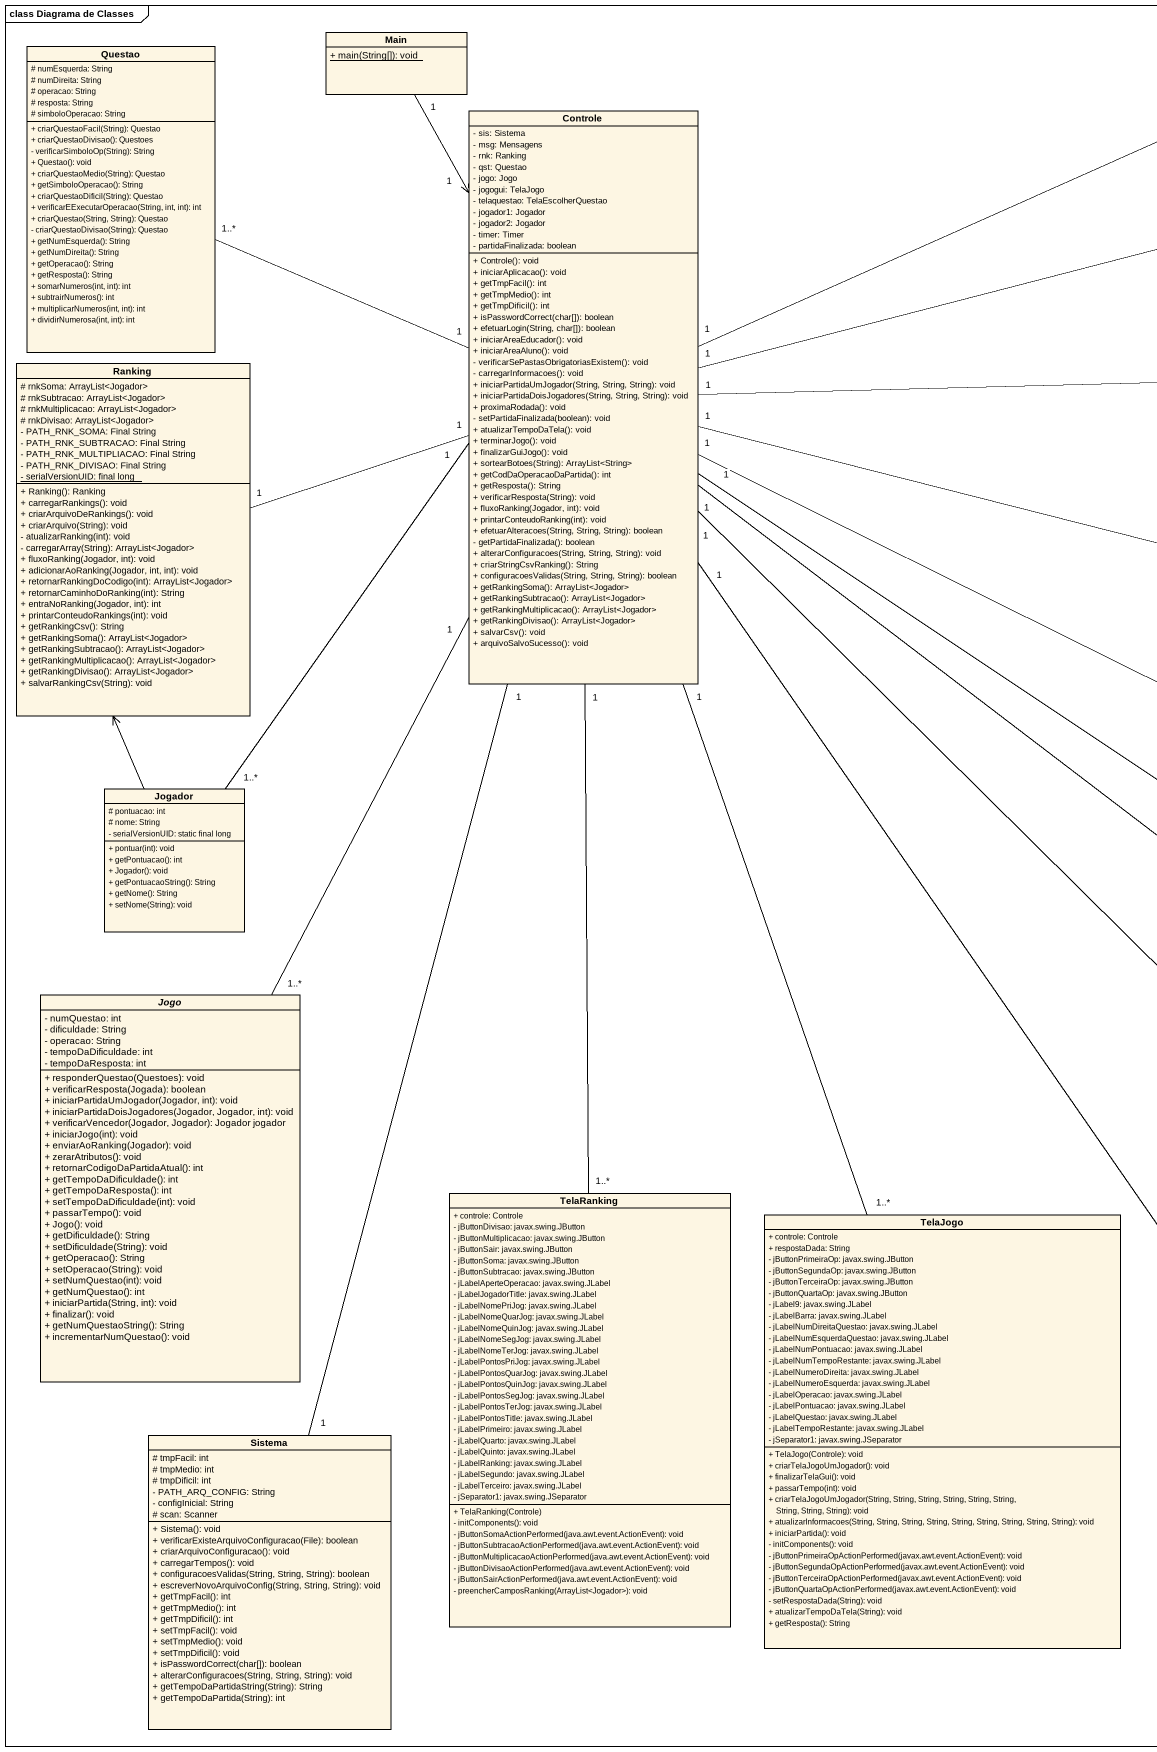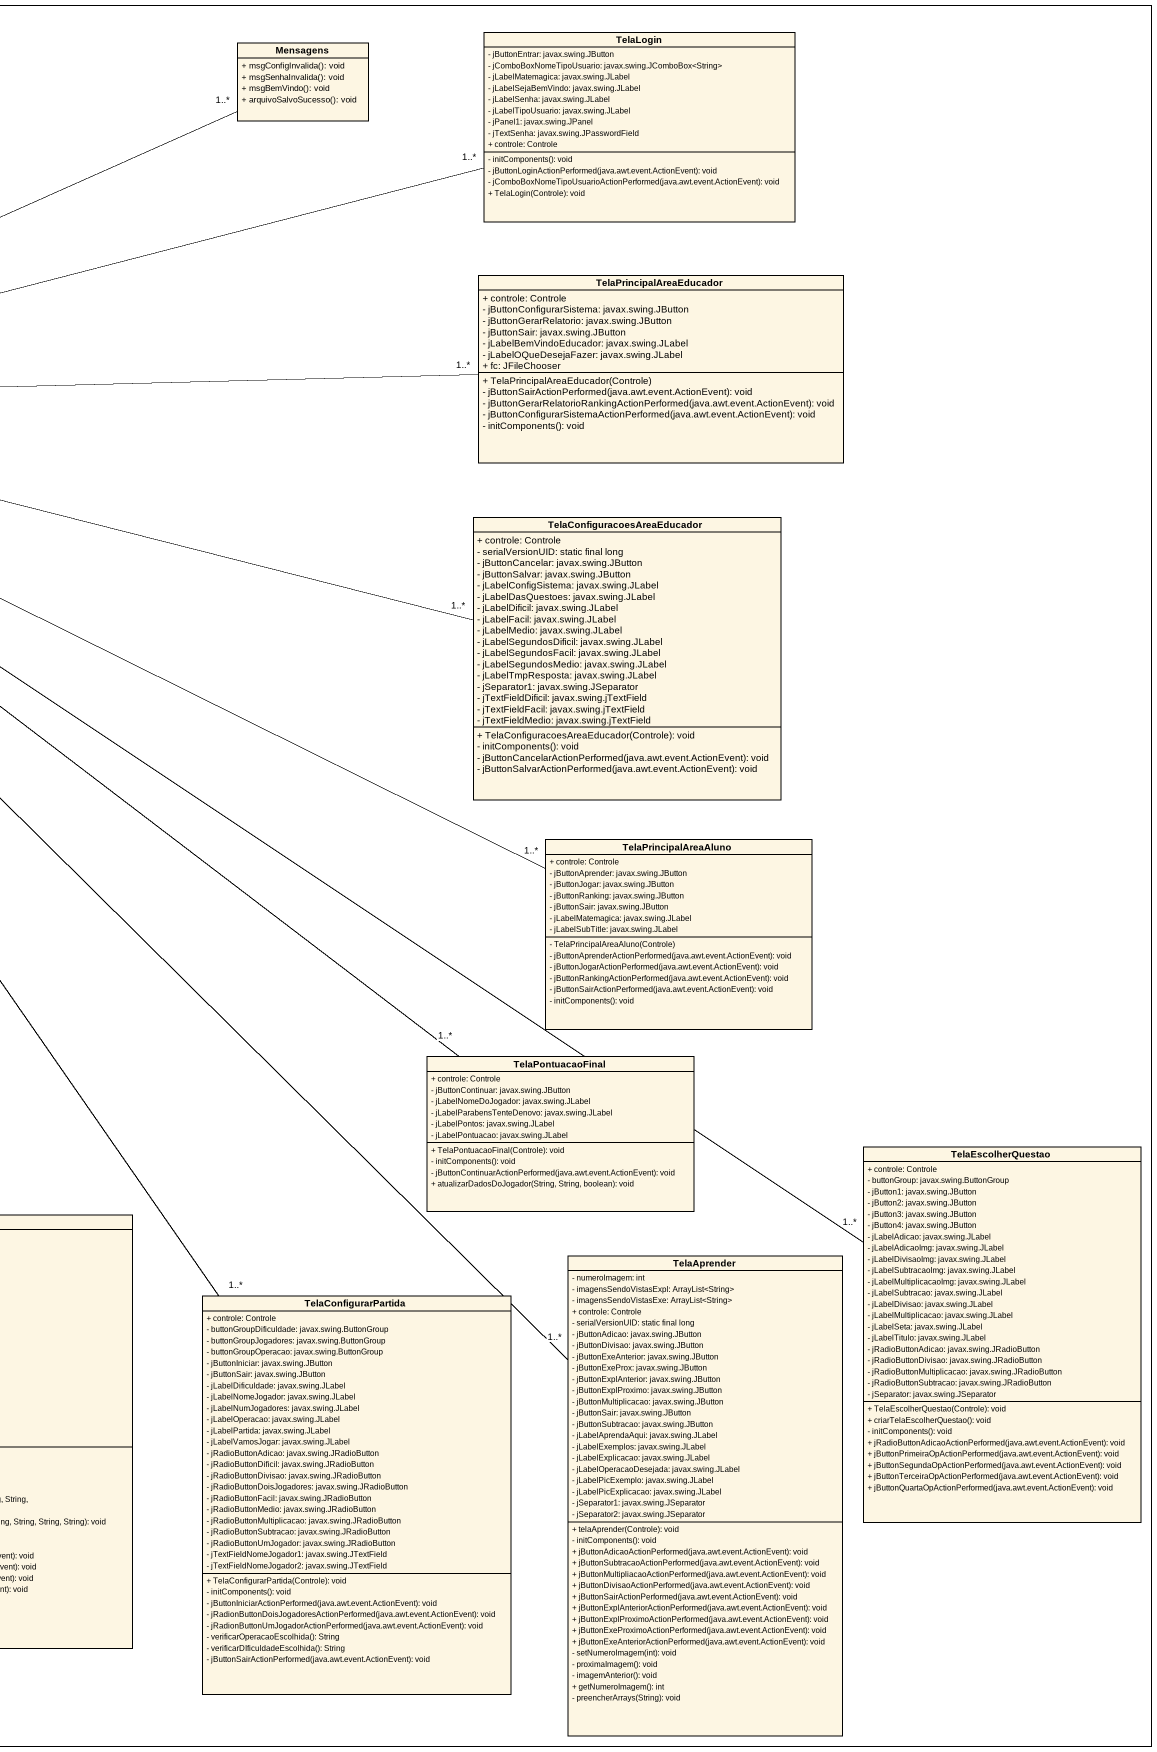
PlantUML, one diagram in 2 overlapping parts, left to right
@startuml
mainframe class Diagrama de Classes
hide circle
hide empty members
skinparam classAttributeIconSize 0
class Questao {
  # numEsquerda: String
  # numDireita: String
  # operacao: String
  # resposta: String
  # simboloOperacao: String
  + criarQuestaoFacil(String): Questao
  + criarQuestaoDivisao(): Questoes
  - verificarSimboloOp(String): String
  + Questao(): void
  + criarQuestaoMedio(String): Questao
  + getSimboloOperacao(): String
  + criarQuestaoDificil(String): Questao
  + verificarEExecutarOperacao(String, int, int): int
  + criarQuestao(String, String): Questao
  - criarQuestaoDivisao(String): Questao
  + getNumEsquerda(): String
  + getNumDireita(): String
  + getOperacao(): String
  + getResposta(): String
  + somarNumeros(int, int): int
  + subtrairNumeros(): int
  + multiplicarNumeros(int, int): int
  + dividirNumerosa(int, int): int
}
class Main {
  {static} + main(String[]): void
}
class Mensagens {
  + msgConfigInvalida(): void
  + msgSenhaInvalida(): void
  + msgBemVindo(): void
  + arquivoSalvoSucesso(): void
}
class TelaLogin {
  - jButtonEntrar: javax.swing.JButton
  - jComboBoxNomeTipoUsuario: javax.swing.JComboBox<String>
  - jLabelMatemagica: javax.swing.JLabel
  - jLabelSejaBemVindo: javax.swing.JLabel
  - jLabelSenha: javax.swing.JLabel
  - jLabelTipoUsuario: javax.swing.JLabel
  - jPanel1: javax.swing.JPanel
  - jTextSenha: javax.swing.JPasswordField
  + controle: Controle
  - initComponents(): void
  - jButtonLoginActionPerformed(java.awt.event.ActionEvent): void
  - jComboBoxNomeTipoUsuarioActionPerformed(java.awt.event.ActionEvent): void
  + TelaLogin(Controle): void
}
class Controle {
  - sis: Sistema
  - msg: Mensagens
  - rnk: Ranking
  - qst: Questao
  - jogo: Jogo
  - jogogui: TelaJogo
  - telaquestao: TelaEscolherQuestao
  - jogador1: Jogador
  - jogador2: Jogador
  - timer: Timer
  - partidaFinalizada: boolean
  + Controle(): void
  + iniciarAplicacao(): void
  + getTmpFacil(): int
  + getTmpMedio(): int
  + getTmpDificil(): int
  + isPasswordCorrect(char[]): boolean
  + efetuarLogin(String, char[]): boolean
  + iniciarAreaEducador(): void
  + iniciarAreaAluno(): void
  - verificarSePastasObrigatoriasExistem(): void
  - carregarInformacoes(): void
  + iniciarPartidaUmJogador(String, String, String): void
  + iniciarPartidaDoisJogadores(String, String, String): void
  + proximaRodada(): void
  - setPartidaFinalizada(boolean): void
  + atualizarTempoDaTela(): void
  + terminarJogo(): void
  + finalizarGuiJogo(): void
  + sortearBotoes(String): ArrayList<String>
  + getCodDaOperacaoDaPartida(): int
  + getResposta(): String
  + verificarResposta(String): void
  + fluxoRanking(Jogador, int): void
  + printarConteudoRanking(int): void
  + efetuarAlteracoes(String, String, String): boolean
  - getPartidaFinalizada(): boolean
  + alterarConfiguracoes(String, String, String): void
  + criarStringCsvRanking(): String
  + configuracoesValidas(String, String, String): boolean
  + getRankingSoma(): ArrayList<Jogador>
  + getRankingSubtracao(): ArrayList<Jogador>
  + getRankingMultiplicacao(): ArrayList<Jogador>
  + getRankingDivisao(): ArrayList<Jogador>
  + salvarCsv(): void
  + arquivoSalvoSucesso(): void
}
class TelaPrincipalAreaEducador {
  + controle: Controle
  - jButtonConfigurarSistema: javax.swing.JButton
  - jButtonGerarRelatorio: javax.swing.JButton
  - jButtonSair: javax.swing.JButton
  - jLabelBemVindoEducador: javax.swing.JLabel
  - jLabelOQueDesejaFazer: javax.swing.JLabel
  + fc: JFileChooser
  + TelaPrincipalAreaEducador(Controle)
  - jButtonSairActionPerformed(java.awt.event.ActionEvent): void
  - jButtonGerarRelatorioRankingActionPerformed(java.awt.event.ActionEvent): void
  - jButtonConfigurarSistemaActionPerformed(java.awt.event.ActionEvent): void
  - initComponents(): void
}
class Ranking {
  # rnkSoma: ArrayList<Jogador>
  # rnkSubtracao: ArrayList<Jogador>
  # rnkMultiplicacao: ArrayList<Jogador>
  # rnkDivisao: ArrayList<Jogador>
  - PATH_RNK_SOMA: Final String
  - PATH_RNK_SUBTRACAO: Final String
  - PATH_RNK_MULTIPLIACAO: Final String
  - PATH_RNK_DIVISAO: Final String
  {static} - serialVersionUID: final long
  + Ranking(): Ranking
  + carregarRankings(): void
  + criarArquivoDeRankings(): void
  + criarArquivo(String): void
  - atualizarRanking(int): void
  - carregarArray(String): ArrayList<Jogador>
  + fluxoRanking(Jogador, int): void
  + adicionarAoRanking(Jogador, int, int): void
  + retornarRankingDoCodigo(int): ArrayList<Jogador>
  + retornarCaminhoDoRanking(int): String
  + entraNoRanking(Jogador, int): int
  + printarConteudoRankings(int): void
  + getRankingCsv(): String
  + getRankingSoma(): ArrayList<Jogador>
  + getRankingSubtracao(): ArrayList<Jogador>
  + getRankingMultiplicacao(): ArrayList<Jogador>
  + getRankingDivisao(): ArrayList<Jogador>
  + salvarRankingCsv(String): void
}
class "TelaConfiguracoesAreaEducador" as TelaConfiguracoesAreaEducado {
  + controle: Controle
  - serialVersionUID: static final long
  - jButtonCancelar: javax.swing.JButton
  - jButtonSalvar: javax.swing.JButton
  - jLabelConfigSistema: javax.swing.JLabel
  - jLabelDasQuestoes: javax.swing.JLabel
  - jLabelDificil: javax.swing.JLabel
  - jLabelFacil: javax.swing.JLabel
  - jLabelMedio: javax.swing.JLabel
  - jLabelSegundosDificil: javax.swing.JLabel
  - jLabelSegundosFacil: javax.swing.JLabel
  - jLabelSegundosMedio: javax.swing.JLabel
  - jLabelTmpResposta: javax.swing.JLabel
  - jSeparator1: javax.swing.JSeparator
  - jTextFieldDificil: javax.swing.jTextField
  - jTextFieldFacil: javax.swing.jTextField
  - jTextFieldMedio: javax.swing.jTextField
  + TelaConfiguracoesAreaEducador(Controle): void
  - initComponents(): void
  - jButtonCancelarActionPerformed(java.awt.event.ActionEvent): void
  - jButtonSalvarActionPerformed(java.awt.event.ActionEvent): void
}
class Jogador {
  # pontuacao: int
  # nome: String
  - serialVersionUID: static final long
  + pontuar(int): void
  + getPontuacao(): int
  + Jogador(): void
  + getPontuacaoString(): String
  + getNome(): String
  + setNome(String): void
}
class TelaPrincipalAreaAluno {
  + controle: Controle
  - jButtonAprender: javax.swing.JButton
  - jButtonJogar: javax.swing.JButton
  - jButtonRanking: javax.swing.JButton
  - jButtonSair: javax.swing.JButton
  - jLabelMatemagica: javax.swing.JLabel
  - jLabelSubTitle: javax.swing.JLabel
  - TelaPrincipalAreaAluno(Controle)
  - jButtonAprenderActionPerformed(java.awt.event.ActionEvent): void
  - jButtonJogarActionPerformed(java.awt.event.ActionEvent): void
  - jButtonRankingActionPerformed(java.awt.event.ActionEvent): void
  - jButtonSairActionPerformed(java.awt.event.ActionEvent): void
  - initComponents(): void
}
abstract class Jogo {
  - numQuestao: int
  - dificuldade: String
  - operacao: String
  - tempoDaDificuldade: int
  - tempoDaResposta: int
  + responderQuestao(Questoes): void
  + verificarResposta(Jogada): boolean
  + iniciarPartidaUmJogador(Jogador, int): void
  + iniciarPartidaDoisJogadores(Jogador, Jogador, int): void
  + verificarVencedor(Jogador, Jogador): Jogador jogador
  + iniciarJogo(int): void
  + enviarAoRanking(Jogador): void
  + zerarAtributos(): void
  + retornarCodigoDaPartidaAtual(): int
  + getTempoDaDificuldade(): int
  + getTempoDaResposta(): int
  + setTempoDaDificuldade(int): void
  + passarTempo(): void
  + Jogo(): void
  + getDificuldade(): String
  + setDificuldade(String): void
  + getOperacao(): String
  + setOperacao(String): void
  + setNumQuestao(int): void
  + getNumQuestao(): int
  + iniciarPartida(String, int): void
  + finalizar(): void
  + getNumQuestaoString(): String
  + incrementarNumQuestao(): void
}
class TelaPontuacaoFinal {
  + controle: Controle
  - jButtonContinuar: javax.swing.JButton
  - jLabelNomeDoJogador: javax.swing.JLabel
  - jLabelParabensTenteDenovo: javax.swing.JLabel
  - jLabelPontos: javax.swing.JLabel
  - jLabelPontuacao: javax.swing.JLabel
  + TelaPontuacaoFinal(Controle): void
  - initComponents(): void
  - jButtonContinuarActionPerformed(java.awt.event.ActionEvent): void
  + atualizarDadosDoJogador(String, String, boolean): void
}
class TelaEscolherQuestao {
  + controle: Controle
  - buttonGroup: javax.swing.ButtonGroup
  - jButton1: javax.swing.JButton
  - jButton2: javax.swing.JButton
  - jButton3: javax.swing.JButton
  - jButton4: javax.swing.JButton
  - jLabelAdicao: javax.swing.JLabel
  - jLabelAdicaoImg: javax.swing.JLabel
  - jLabelDivisaoImg: javax.swing.JLabel
  - jLabelSubtracaoImg: javax.swing.JLabel
  - jLabelMultiplicacaoImg: javax.swing.JLabel
  - jLabelSubtracao: javax.swing.JLabel
  - jLabelDivisao: javax.swing.JLabel
  - jLabelMultiplicacao: javax.swing.JLabel
  - jLabelSeta: javax.swing.JLabel
  - jLabelTitulo: javax.swing.JLabel
  - jRadioButtonAdicao: javax.swing.JRadioButton
  - jRadioButtonDivisao: javax.swing.JRadioButton
  - jRadioButtonMultiplicacao: javax.swing.JRadioButton
  - jRadioButtonSubtracao: javax.swing.JRadioButton
  - jSeparator: javax.swing.JSeparator
  + TelaEscolherQuestao(Controle): void
  + criarTelaEscolherQuestao(): void
  - initComponents(): void
  + jRadioButtonAdicaoActionPerformed(java.awt.event.ActionEvent): void
  + jButtonPrimeiraOpActionPerformed(java.awt.event.ActionEvent): void
  + jButtonSegundaOpActionPerformed(java.awt.event.ActionEvent): void
  + jButtonTerceiraOpActionPerformed(java.awt.event.ActionEvent): void
  + jButtonQuartaOpActionPerformed(java.awt.event.ActionEvent): void
}
class TelaRanking {
  + controle: Controle
  - jButtonDivisao: javax.swing.JButton
  - jButtonMultiplicacao: javax.swing.JButton
  - jButtonSair: javax.swing.JButton
  - jButtonSoma: javax.swing.JButton
  - jButtonSubtracao: javax.swing.JButton
  - jLabelAperteOperacao: javax.swing.JLabel
  - jLabelJogadorTitle: javax.swing.JLabel
  - jLabelNomePriJog: javax.swing.JLabel
  - jLabelNomeQuarJog: javax.swing.JLabel
  - jLabelNomeQuinJog: javax.swing.JLabel
  - jLabelNomeSegJog: javax.swing.JLabel
  - jLabelNomeTerJog: javax.swing.JLabel
  - jLabelPontosPriJog: javax.swing.JLabel
  - jLabelPontosQuarJog: javax.swing.JLabel
  - jLabelPontosQuinJog: javax.swing.JLabel
  - jLabelPontosSegJog: javax.swing.JLabel
  - jLabelPontosTerJog: javax.swing.JLabel
  - jLabelPontosTitle: javax.swing.JLabel
  - jLabelPrimeiro: javax.swing.JLabel
  - jLabelQuarto: javax.swing.JLabel
  - jLabelQuinto: javax.swing.JLabel
  - jLabelRanking: javax.swing.JLabel
  - jLabelSegundo: javax.swing.JLabel
  - jLabelTerceiro: javax.swing.JLabel
  - jSeparator1: javax.swing.JSeparator
  + TelaRanking(Controle)
  - initComponents(): void
  - jButtonSomaActionPerformed(java.awt.event.ActionEvent): void
  - jButtonSubtracaoActionPerformed(java.awt.event.ActionEvent): void
  - jButtonMultiplicacaoActionPerformed(java.awt.event.ActionEvent): void
  - jButtonDivisaoActionPerformed(java.awt.event.ActionEvent): void
  - jButtonSairActionPerformed(java.awt.event.ActionEvent): void
  - preencherCamposRanking(ArrayList<Jogador>): void
}
class TelaJogo {
  + controle: Controle
  + respostaDada: String
  - jButtonPrimeiraOp: javax.swing.JButton
  - jButtonSegundaOp: javax.swing.JButton
  - jButtonTerceiraOp: javax.swing.JButton
  - jButtonQuartaOp: javax.swing.JButton
  - jLabel9: javax.swing.JLabel
  - jLabelBarra: javax.swing.JLabel
  - jLabelNumDireitaQuestao: javax.swing.JLabel
  - jLabelNumEsquerdaQuestao: javax.swing.JLabel
  - jLabelNumPontuacao: javax.swing.JLabel
  - jLabelNumTempoRestante: javax.swing.JLabel
  - jLabelNumeroDireita: javax.swing.JLabel
  - jLabelNumeroEsquerda: javax.swing.JLabel
  - jLabelOperacao: javax.swing.JLabel
  - jLabelPontuacao: javax.swing.JLabel
  - jLabelQuestao: javax.swing.JLabel
  - jLabelTempoRestante: javax.swing.JLabel
  - jSeparator1: javax.swing.JSeparator
  + TelaJogo(Controle): void
  + criarTelaJogoUmJogador(): void
  + finalizarTelaGui(): void
  + passarTempo(int): void
  + criarTelaJogoUmJogador(String, String, String, String, String, String, String, String, String): void
  + atualizarInformacoes(String, String, String, String, String, String, String, String, String): void
  + iniciarPartida(): void
  - initComponents(): void
  - jButtonPrimeiraOpActionPerformed(javax.awt.event.ActionEvent): void
  - jButtonSegundaOpActionPerformed(javax.awt.event.ActionEvent): void
  - jButtonTerceiraOpActionPerformed(javax.awt.event.ActionEvent): void
  - jButtonQuartaOpActionPerformed(javax.awt.event.ActionEvent): void
  - setRespostaDada(String): void
  + atualizarTempoDaTela(String): void
  + getResposta(): String
}
class TelaAprender {
  - numeroImagem: int
  - imagensSendoVistasExpl: ArrayList<String>
  - imagensSendoVistasExe: ArrayList<String>
  + controle: Controle
  - serialVersionUID: static final long
  - jButtonAdicao: javax.swing.JButton
  - jButtonDivisao: javax.swing.JButton
  - jButtonExeAnterior: javax.swing.JButton
  - jButtonExeProx: javax.swing.JButton
  - jButtonExplAnterior: javax.swing.JButton
  - jButtonExplProximo: javax.swing.JButton
  - jButtonMultiplicacao: javax.swing.JButton
  - jButtonSair: javax.swing.JButton
  - jButtonSubtracao: javax.swing.JButton
  - jLabelAprendaAqui: javax.swing.JLabel
  - jLabelExemplos: javax.swing.JLabel
  - jLabelExplicacao: javax.swing.JLabel
  - jLabelOperacaoDesejada: javax.swing.JLabel
  - jLabelPicExemplo: javax.swing.JLabel
  - jLabelPicExplicacao: javax.swing.JLabel
  - jSeparator1: javax.swing.JSeparator
  - jSeparator2: javax.swing.JSeparator
  + telaAprender(Controle): void
  - initComponents(): void
  + jButtonAdicaoActionPerformed(java.awt.event.ActionEvent): void
  + jButtonSubtracaoActionPerformed(java.awt.event.ActionEvent): void
  + jButtonMultipliacaoActionPerformed(java.awt.event.ActionEvent): void
  + jButtonDivisaoActionPerformed(java.awt.event.ActionEvent): void
  + jButtonSairActionPerformed(java.awt.event.ActionEvent): void
  + jButtonExplAnteriorActionPerformed(java.awt.event.ActionEvent): void
  + jButtonExplProximoActionPerformed(java.awt.event.ActionEvent): void
  + jButtonExeProximoActionPerformed(java.awt.event.ActionEvent): void
  + jButtonExeAnteriorActionPerformed(java.awt.event.ActionEvent): void
  - setNumeroImagem(int): void
  - proximaImagem(): void
  - imagemAnterior(): void
  + getNumeroImagem(): int
  - preencherArrays(String): void
}
class TelaConfigurarPartida {
  + controle: Controle
  - buttonGroupDificuldade: javax.swing.ButtonGroup
  - buttonGroupJogadores: javax.swing.ButtonGroup
  - buttonGroupOperacao: javax.swing.ButtonGroup
  - jButtonIniciar: javax.swing.JButton
  - jButtonSair: javax.swing.JButton
  - jLabelDificuldade: javax.swing.JLabel
  - jLabelNomeJogador: javax.swing.JLabel
  - jLabelNumJogadores: javax.swing.JLabel
  - jLabelOperacao: javax.swing.JLabel
  - jLabelPartida: javax.swing.JLabel
  - jLabelVamosJogar: javax.swing.JLabel
  - jRadioButtonAdicao: javax.swing.JRadioButton
  - jRadioButtonDificil: javax.swing.JRadioButton
  - jRadioButtonDivisao: javax.swing.JRadioButton
  - jRadioButtonDoisJogadores: javax.swing.JRadioButton
  - jRadioButtonFacil: javax.swing.JRadioButton
  - jRadioButtonMedio: javax.swing.JRadioButton
  - jRadioButtonMultiplicacao: javax.swing.JRadioButton
  - jRadioButtonSubtracao: javax.swing.JRadioButton
  - jRadioButtonUmJogador: javax.swing.JRadioButton
  - jTextFieldNomeJogador1: javax.swing.JTextField
  - jTextFieldNomeJogador2: javax.swing.JTextField
  + TelaConfigurarPartida(Controle): void
  - initComponents(): void
  - jButtonIniciarActionPerformed(java.awt.event.ActionEvent): void
  - jRadionButtonDoisJogadoresActionPerformed(java.awt.event.ActionEvent): void
  - jRadionButtonUmJogadorActionPerformed(java.awt.event.ActionEvent): void
  - verificarOperacaoEscolhida(): String
  - verificarDIficuldadeEscolhida(): String
  - jButtonSairActionPerformed(java.awt.event.ActionEvent): void
}
class Sistema {
  # tmpFacil: int
  # tmpMedio: int
  # tmpDificil: int
  - PATH_ARQ_CONFIG: String
  - configInicial: String
  # scan: Scanner
  + Sistema(): void
  + verificarExisteArquivoConfiguracao(File): boolean
  + criarArquivoConfiguracao(): void
  + carregarTempos(): void
  + configuracoesValidas(String, String, String): boolean
  + escreverNovoArquivoConfig(String, String, String): void
  + getTmpFacil(): int
  + getTmpMedio(): int
  + getTmpDificil(): int
  + setTmpFacil(): void
  + setTmpMedio(): void
  + setTmpDificil(): void
  + isPasswordCorrect(char[]): boolean
  + alterarConfiguracoes(String, String, String): void
  + getTempoDaPartidaString(String): String
  + getTempoDaPartida(String): int
}
Main "1" -- "1" Controle
Main --> Controle
Controle "1" -left- "1..*" Questao
Controle "1" -right- "1..*" Mensagens
Controle "1" -right- "1..*" TelaLogin
Controle "1" -right- "1..*" TelaPrincipalAreaEducador
Controle "1" -left- "1" Ranking
Controle "1" -right- "1..*" TelaConfiguracoesAreaEducado
Controle "1" -- "1..*" Jogador
Controle "1" -right- "1..*" TelaPrincipalAreaAluno
Controle "1" -- "1..*" Jogo
Jogador -up-> Ranking
TelaPontuacaoFinal "1..*" -up- "1" Controle
TelaEscolherQuestao "1..*" -up- "1" Controle
TelaRanking "1..*" -up- "1" Controle
TelaJogo "1..*" -up- "1" Controle
TelaAprender "1..*" -up- "1" Controle
TelaConfigurarPartida "1..*" -up- "1" Controle
Sistema "1" -up- "1" Controle
@enduml
